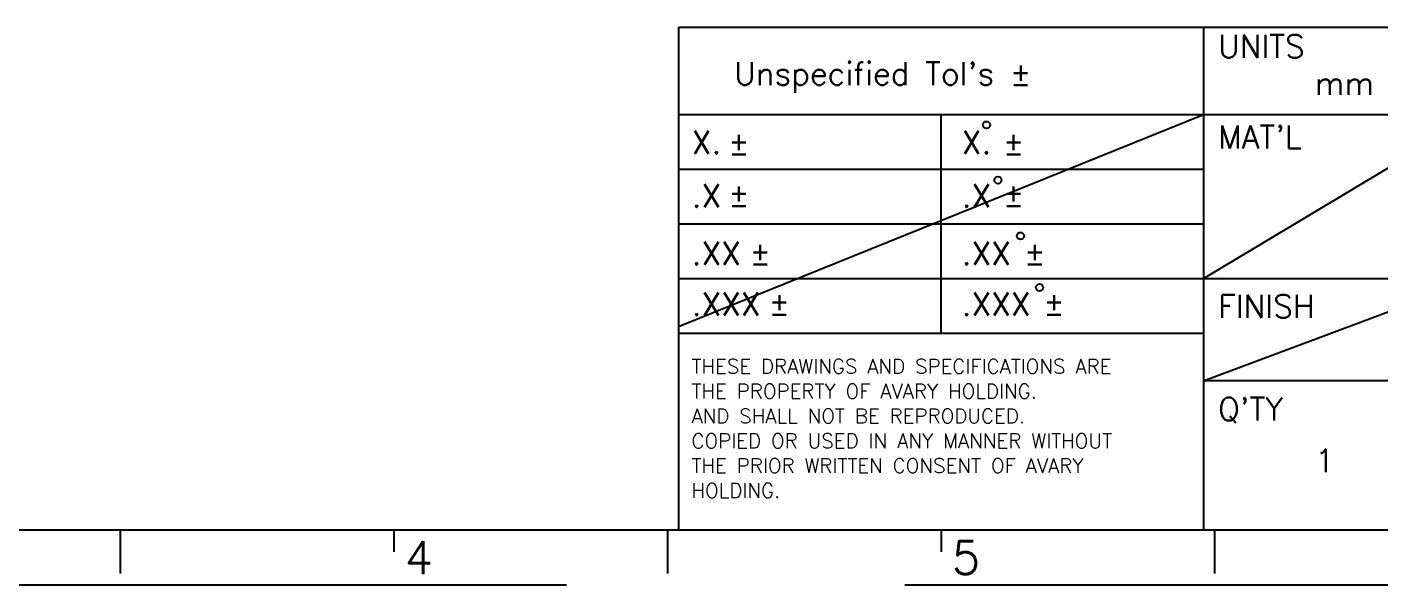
# Model space of a CAD drawing. Header units: millimetres. Extents: x 0 to 442, y 0 to 314.
# Drawn here: x 164.2 to 302.8, y 0 to 57.2 of the extents above; entities that cross this region are included whole.
import ezdxf

# ---------------------------------------------------------------- set-up
doc = ezdxf.new("R2010")
doc.units = ezdxf.units.MM
doc.header["$LTSCALE"] = 23.1
doc.linetypes.add('PHANTOM', pattern=[29.5, 9.5, -1.5, 3, -1.5, 3, -1.5, 9.5])
doc.layers.get('0').update_dxf_attribs({"linetype": 'CONTINUOUS'})
doc.layers.add('0PAPERF', color=2, linetype='PHANTOM', plot=False)
doc.styles.add('SIMPLEX', font='simplex.shx')

msp = doc.modelspace()

# ---------------------------------------------------------------- linework, layer by layer
for p, q in [((230.92, 57.2), (230.92, 5.65)), ((230.92, 57.2), (438.26, 57.2)), ((284.71, 57.2), (284.71, 5.65)), ((230.92, 26.51), (284.71, 48.23)), ((230.92, 48.23), (312.73, 48.23)), ((257.82, 25.82), (257.82, 48.23)), ((284.71, 31.42), (312.73, 48.23)), ((230.92, 42.63), (284.71, 42.63)), ((230.92, 37.03), (284.71, 37.03)), ((230.92, 31.42), (312.73, 31.42)), ((284.71, 20.94), (312.73, 31.42)), ((230.92, 25.82), (284.71, 25.82)), ((367.65, 20.94), (284.71, 20.94)), ((5.65, 5.65), (438.26, 5.65)), ((23.58, 5.65), (230.92, 5.65)), ((23.58, 5.65), (230.92, 5.65)), ((173.76, 5.65), (173.76, 1.16)), ((201.78, 5.65), (201.78, 3.41)), ((229.8, 5.65), (229.8, 1.16)), ((257.82, 5.65), (257.82, 3.41)), ((285.84, 5.65), (285.84, 1.16))]:
    msp.add_line(p, q)
for centre in [(262.47, 47.16), (263.65, 41.51), (265.95, 35.78), (267.91, 30.49)]:
    msp.add_circle(centre, 0.37)
at = {"layer": '0PAPERF'}
msp.add_line((0, 0), (442.18, 0), dxfattribs=at)

# ---------------------------------------------------------------- texts
at = {"style": 'SIMPLEX'}
for s, height, p in [('UNITS', 2.354, (286.19, 54.05)), ("Unspecified Tol's %%p", 2.3535, (236.63, 51.25)), ('mm', 2.354, (296.11, 50.26)), ("MAT'L", 2.354, (286.19, 44.76)), ('X.', 2.354, (232.29, 44.2)), ('%%p ', 2.354, (236.02, 44.12)), ('X.', 2.354, (259.94, 44.2)), ('%%p ', 2.354, (264.14, 44.12)), ('.X', 2.354, (232.29, 38.73)), ('%%p ', 2.354, (236.02, 38.85)), ('.X', 2.354, (259.94, 38.73)), ('%%p ', 2.354, (264.14, 38.85)), ('.XX', 2.354, (232.29, 32.82)), ('%%p ', 2.354, (238.2, 32.85)), ('.XX', 2.354, (259.94, 32.82)), ('%%p ', 2.354, (266.32, 32.85)), ('.XXX', 2.354, (232.29, 27.62)), ('%%p ', 2.354, (240.16, 27.71)), ('.XXX', 2.354, (259.94, 27.62)), ('%%p ', 2.354, (268.28, 27.71)), ('FINISH', 2.354, (286.19, 27.4)), ("Q'TY", 2.354, (286.19, 16.85)), ('1', 2.35, (296.11, 11.57)), ('4', 3.36, (202.9, 1.12)), ('5', 3.36, (258.94, 1.12))]:
    msp.add_text(s, height=height, dxfattribs=at).set_placement(p)
at = {"color": 3, "style": 'SIMPLEX'}
for s, height, p in [('THESE DRAWINGS AND SPECIFICATIONS ARE', 1.4846, (232.26, 21.67)), ('THE PROPERTY OF AVARY HOLDING.', 1.4846, (232.26, 19.12)), ('AND SHALL NOT BE REPRODUCED. ', 1.4846, (232.26, 16.58)), ('COPIED OR USED IN ANY MANNER WITHOUT', 1.4846, (232.26, 14.03)), ('THE PRIOR WRITTEN CONSENT OF AVARY ', 1.4846, (232.26, 11.49)), ('HOLDING. ', 1.485, (232.26, 8.94))]:
    msp.add_text(s, height=height, dxfattribs=at).set_placement(p)

doc.saveas('drawing.dxf')
